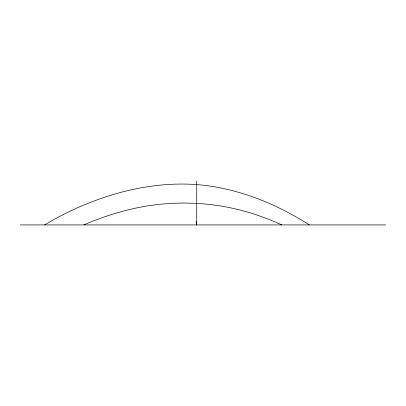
<?xml version="1.0" encoding="UTF-8"?>
<svg xmlns="http://www.w3.org/2000/svg" width="406" height="406" viewBox="0 0 406 406"><rect width="100%" height="100%" fill="white"/><g stroke="black" fill="none" stroke-linecap="round" stroke-linejoin="round"><path stroke-width="0.61" d="M20.3 224.924L385.7 224.924M309.331 224.924C279.739 206.009 246.691 191.886 211.876 186.364C166.886 179.335 120.704 188.947 79.358 206.974A307.52 307.327 89.4 0 0 44.609 224.924M196.722 221.3L196.722 224.924L196.722 181.076M83.814 224.924A270.807 270.7 -89.7 0 1 117.471 212.79C166.166 198.184 219.484 199.96 266.818 218.656A265.341 265.24 -89.7 0 1 281.886 224.924"/></g></svg>
